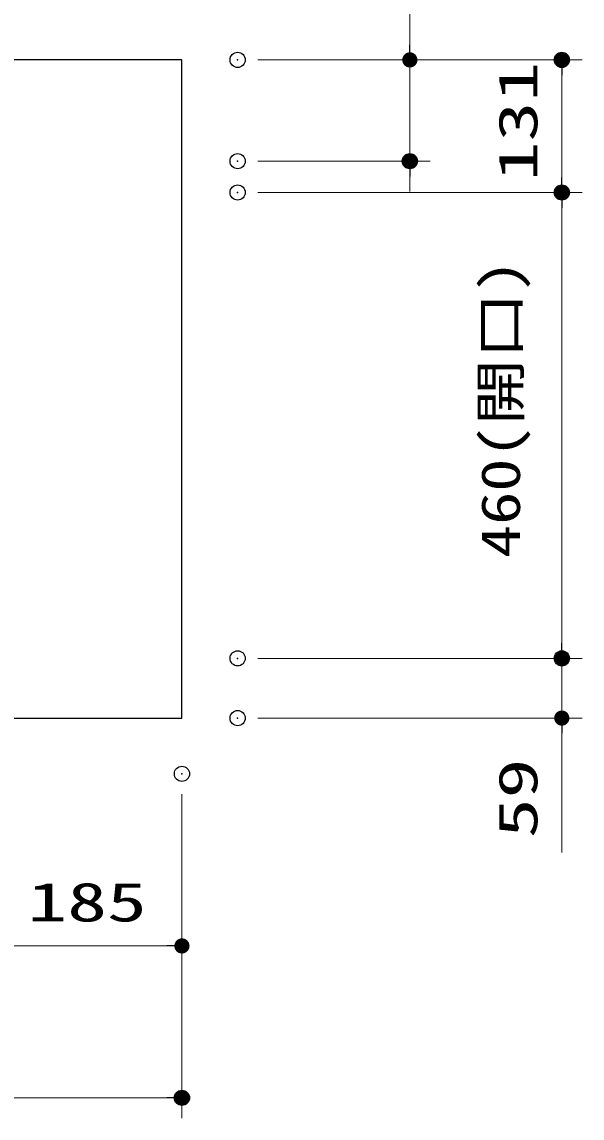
# Model space of a CAD drawing. Units: millimetres, scale not verified. Extents: x -9797 to 9797, y -4555 to 4555.
# Drawn here: x -5532 to -4979, y 590 to 1673 of the extents above; entities that cross this region are included whole.
import ezdxf
from ezdxf.enums import TextEntityAlignment as Align

# ---------------------------------------------------------------- set-up
doc = ezdxf.new("R2010")
doc.units = ezdxf.units.MM
doc.header["$LTSCALE"] = 30
doc.header["$PDMODE"] = 32
doc.header["$PDSIZE"] = 15
for name, color, linetype, lineweight in [('0-0_DEFPOINTS', 7, 'Continuous', 25), ('0-2_0', 7, 'Continuous', 25), ('0-5_寸法ﾚｲﾔｰ', 30, 'Continuous', 13)]:
    doc.layers.add(name, color=color, linetype=linetype, lineweight=lineweight)
doc.styles.add('ＭＳ ゴシック', font='')
doc.styles.get('ＭＳ ゴシック').set_extended_font_data('MS Gothic')

# ---------------------------------------------------------------- blocks, each defined once
blk = doc.blocks.new('_DOT')
at = {"layer": '0-2_0', "color": 30}
blk.add_line((-15, 0), (-30, 0), dxfattribs=at)
for points in [[(0, 0), (-15, 0), (-14.88, 1.88)], [(0, 0), (-14.88, -1.88), (-15, 0)], [(0, 0), (-14.88, 1.88), (-14.53, 3.73)], [(0, 0), (-14.53, -3.73), (-14.88, -1.88)], [(0, 0), (-14.53, 3.73), (-13.95, 5.52)], [(0, 0), (-13.95, -5.52), (-14.53, -3.73)], [(0, 0), (-13.95, 5.52), (-13.14, 7.23)], [(0, 0), (-13.14, -7.23), (-13.95, -5.52)], [(0, 0), (-13.14, 7.23), (-12.14, 8.82)], [(0, 0), (-12.14, -8.82), (-13.14, -7.23)], [(0, 0), (-12.14, 8.82), (-10.93, 10.27)], [(0, 0), (-10.93, -10.27), (-12.14, -8.82)], [(0, 0), (-10.93, 10.27), (-9.56, 11.56)], [(0, 0), (-9.56, -11.56), (-10.93, -10.27)], [(0, 0), (-9.56, 11.56), (-8.04, 12.66)], [(0, 0), (-8.04, -12.66), (-9.56, -11.56)], [(0, 0), (-8.04, 12.66), (-6.39, 13.57)], [(0, 0), (-6.39, -13.57), (-8.04, -12.66)], [(0, 0), (-6.39, 13.57), (-4.64, 14.27)], [(0, 0), (-4.64, -14.27), (-6.39, -13.57)], [(0, 0), (-4.64, 14.27), (-2.81, 14.73)], [(0, 0), (-2.81, -14.73), (-4.64, -14.27)], [(0, 0), (-2.81, 14.73), (-0.94, 14.97)], [(0, 0), (-0.94, -14.97), (-2.81, -14.73)], [(0, 0), (-0.94, 14.97), (0.94, 14.97)], [(0, 0), (0.94, -14.97), (-0.94, -14.97)], [(0, 0), (0.94, 14.97), (2.81, 14.73)], [(0, 0), (2.81, 14.73), (4.64, 14.27)], [(0, 0), (4.64, 14.27), (6.39, 13.57)], [(0, 0), (6.39, 13.57), (8.04, 12.66)], [(0, 0), (8.04, 12.66), (9.56, 11.56)], [(0, 0), (9.56, 11.56), (10.93, 10.27)], [(0, 0), (10.93, 10.27), (12.14, 8.82)], [(0, 0), (12.14, 8.82), (13.14, 7.23)], [(0, 0), (13.14, 7.23), (13.95, 5.52)], [(0, 0), (13.95, 5.52), (14.53, 3.73)], [(0, 0), (14.53, 3.73), (14.88, 1.88)], [(0, 0), (14.88, 1.88), (15, 0)], [(0, 0), (2.81, -14.73), (0.94, -14.97)], [(0, 0), (4.64, -14.27), (2.81, -14.73)], [(0, 0), (6.39, -13.57), (4.64, -14.27)], [(0, 0), (8.04, -12.66), (6.39, -13.57)], [(0, 0), (9.56, -11.56), (8.04, -12.66)], [(0, 0), (10.93, -10.27), (9.56, -11.56)], [(0, 0), (12.14, -8.82), (10.93, -10.27)], [(0, 0), (13.14, -7.23), (12.14, -8.82)], [(0, 0), (13.95, -5.52), (13.14, -7.23)], [(0, 0), (14.53, -3.73), (13.95, -5.52)], [(0, 0), (14.88, -1.88), (14.53, -3.73)], [(0, 0), (15, 0), (14.88, -1.88)]]:
    blk.add_solid(points, dxfattribs=at)

msp = doc.modelspace()

# ---------------------------------------------------------------- linework, layer by layer
at = {"layer": '0-0_DEFPOINTS'}
for p in [(-5318.56, 1635), (-4998.56, 1635), (-5318.56, 1535), (-5148.56, 1535), (-5318.56, 1504), (-4998.56, 1504), (-5318.56, 1044), (-4998.56, 1044), (-5318.56, 985), (-5373.56, 930), (-5373.56, 610)]:
    msp.add_point(p, dxfattribs=at)
at = {"layer": '0-2_0'}
msp.add_lwpolyline([(-7473.56, 985), (-5373.56, 985), (-5373.56, 1635), (-7473.56, 1635)], close=True, dxfattribs=at)
at = {"layer": '0-5_寸法ﾚｲﾔｰ'}
for p, q in [((-5148.56, 1635), (-5148.56, 2288.43)), ((-5148.56, 1650), (-5148.56, 1665)), ((-5298.56, 1635), (-4978.56, 1635)), ((-5298.56, 1635), (-5128.56, 1635)), ((-5148.56, 1635), (-5148.56, 1535)), ((-4998.56, 1519), (-4998.56, 1620)), ((-5298.56, 1535), (-5128.56, 1535)), ((-5148.56, 1520), (-5148.56, 1505)), ((-5298.56, 1504), (-4978.56, 1504)), ((-5298.56, 1504), (-4978.56, 1504)), ((-4998.56, 1059), (-4998.56, 1489)), ((-4998.56, 1059), (-4998.56, 1074)), ((-5298.56, 1044), (-4978.56, 1044)), ((-5298.56, 1044), (-4978.56, 1044)), ((-4998.56, 985), (-4998.56, 1044)), ((-5298.56, 985), (-4978.56, 985)), ((-4998.56, 985), (-4998.56, 852.14)), ((-4998.56, 970), (-4998.56, 955)), ((-5373.56, 910), (-5373.56, 590)), ((-5373.56, 910), (-5373.56, 740)), ((-5388.56, 760), (-5543.56, 760)), ((-7458.56, 610), (-5388.56, 610))]:
    msp.add_line(p, q, dxfattribs=at)

# ---------------------------------------------------------------- block references
at = {"layer": '0-5_寸法ﾚｲﾔｰ', "xscale": 0.5, "yscale": 0.5}
for p, rotation in [((-5148.56, 1635), 270), ((-4998.56, 1635), 90), ((-5148.56, 1535), 90), ((-4998.56, 1504), 270), ((-4998.56, 1504), 90), ((-4998.56, 1044), 270), ((-4998.56, 1044), 270), ((-4998.56, 985), 90)]:
    msp.add_blockref('_DOT', p, dxfattribs=dict(at, rotation=rotation))
for p in [(-5373.56, 760), (-5373.56, 610)]:
    msp.add_blockref('_DOT', p, dxfattribs=at)

# ---------------------------------------------------------------- texts
at = {"layer": '0-5_寸法ﾚｲﾔｰ', "style": 'ＭＳ ゴシック'}
for s, width, p in [('131', 1.5, (-5011.16, 1515.21)), ('460(開口)', 1.25, (-5028.3, 1143.14)), ('59', 1.5, (-5011.16, 866.43))]:
    msp.add_text(s, height=38.49, rotation=90, dxfattribs=dict(at, width=width)).set_placement(p, align=Align.BOTTOM_LEFT)
at = {"layer": '0-5_寸法ﾚｲﾔｰ', "style": 'ＭＳ ゴシック', "width": 1.5}
msp.add_text('185', height=38.49, dxfattribs=at).set_placement((-5526.06, 772.6), align=Align.BOTTOM_LEFT)

doc.saveas('drawing.dxf')
